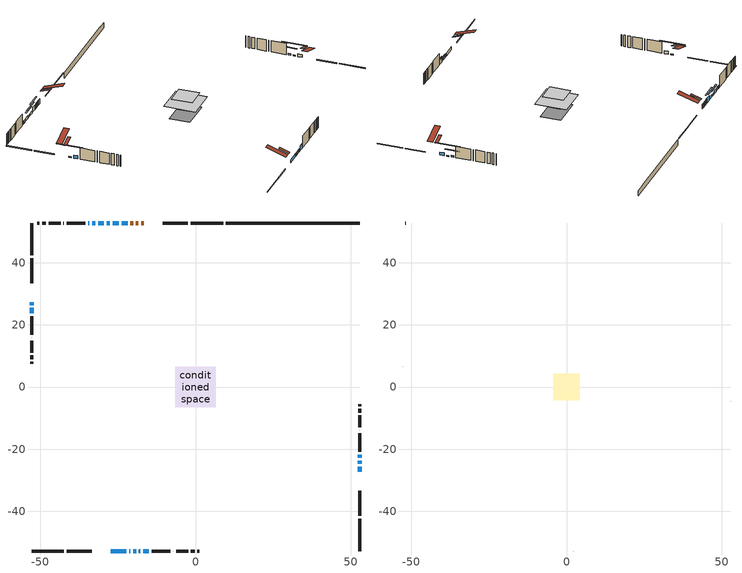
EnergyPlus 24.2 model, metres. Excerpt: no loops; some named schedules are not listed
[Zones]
conditioned space
 floor outside (Floor1 construction): -2.59,-2.59 -2.59,2.59 2.59,2.59 2.59,-2.59 z0.31
 floor adiabatic (AdiabaticFloorConstruction): -6.44,-6.44 -6.44,6.44 6.44,6.44 6.44,-6.44 z2.75
 floor foundation (Slab1 construction): -6.58,-4.16 -6.58,4.16 6.58,4.16 6.58,-4.16 z-2.1
 wall outside (RimJoist1 construction): 8.86,52.77 -1.56,52.77 / -52.77,-52.77 -42.35,-52.77 / -52.77,52.77 -52.77,42.35 / 52.77,-52.77 52.77,-42.35 z0.31:0.61
 wall outside (RimJoist2 construction): -2.49,52.77 -10.55,52.77 / -41.42,-52.77 -33.36,-52.77 / -52.77,41.42 -52.77,33.36 / 52.77,-41.42 52.77,-33.36 z0.31:0.61
 wall outside (AdiabaticWallConstruction 1): -16.58,52.77 -17.43,52.77 / -18.35,52.77 -19.18,52.77 / -20.11,52.77 -20.95,52.77 z0.31:2.34
 wall outside (AdiabaticWallConstruction): 52.77,-27.32 52.77,-25.59 / -27.32,-52.77 -22.21,-52.77 / -21.29,-52.77 -20.95,-52.77 / -29.54,52.77 -31.32,52.77 / -32.24,52.77 -33.22,52.77 / -34.14,52.77 -34.57,52.77 / -52.77,25.45 -52.77,23.73 z0.31:1.53; -21.88,52.77 -23.76,52.77 z0.31:2.29; -24.69,52.77 -26.67,52.77 z0.31:1.3; -27.6,52.77 -28.61,52.77 / 52.77,-22.8 52.77,-21.78 z0.31:1.07; 52.77,-24.67 52.77,-23.72 / -52.77,27.32 -52.77,26.38 z0.31:0.69; -20.02,-52.77 -19.11,-52.77 z0.31:1.28; -18.18,-52.77 -17.74,-52.77 z0.31:1.25; -16.82,-52.77 -15.04,-52.77 z0.31:2.06
 wall outside (Wall1 construction): -35.5,52.77 -41.47,52.77 / -14.11,-52.77 -8.14,-52.77 / -52.77,22.8 -52.77,16.83 / 52.77,-20.85 52.77,-14.88 z0.31:5.19
 wall outside (Wall2 construction): -42.4,52.77 -42.5,52.77 / -7.21,-52.77 -7.11,-52.77 / -52.77,15.9 -52.77,15.79 / 52.77,-13.95 52.77,-13.85 z0.31:5.19
 wall outside (Wall3 construction): -43.43,52.77 -47.21,52.77 / -6.18,-52.77 -2.4,-52.77 / -52.77,14.86 -52.77,11.08 / 52.77,-12.92 52.77,-9.14 z0.31:5.19
 wall outside (Wall4 construction): -48.14,52.77 -49.29,52.77 / -1.47,-52.77 -0.32,-52.77 / -52.77,10.16 -52.77,9 / 52.77,-8.21 52.77,-7.06 z0.31:5.19
 wall outside (Wall5 construction): -50.22,52.77 -50.84,52.77 / 0.61,-52.77 1.23,-52.77 / -52.77,8.07 -52.77,7.45 / 52.77,-6.13 52.77,-5.51 z0.31:5.19
 wall foundation (FoundationWall1 construction): 9.79,52.77,-2.1 9.79,52.77,0.31 48.47,52.77,0.31 48.47,52.77,0.14 52.77,52.77,0.14 52.77,52.77,-2.1
 window (WindowConstruction): 52.77,-27.32 52.77,-25.59 z0.31:1.53
 window (WindowConstruction 9): -21.88,52.77 -23.76,52.77 z0.31:2.29
 window (WindowConstruction 10): -24.69,52.77 -26.67,52.77 z0.31:1.3
 window (WindowConstruction 11): -27.6,52.77 -28.61,52.77 z0.31:1.07
 window (WindowConstruction 12): -27.32,-52.77 -22.21,-52.77 z0.31:1.53
 window (WindowConstruction 13): -21.28,-52.77 -20.95,-52.77 z0.31:1.53
 window (WindowConstruction 14): 52.77,-24.67 52.77,-23.73 z0.31:0.69
 window (WindowConstruction 15): -52.77,27.32 -52.77,26.38 z0.31:0.69
 window (WindowConstruction 1): -29.54,52.77 -31.31,52.77 z0.31:1.53
 window (WindowConstruction 2): -32.24,52.77 -33.22,52.77 z0.31:1.53
 window (WindowConstruction 3): -34.14,52.77 -34.57,52.77 z0.31:1.53
 window (WindowConstruction 4): -52.77,25.45 -52.77,23.73 z0.31:1.53
 window (WindowConstruction 5): -20.02,-52.77 -19.11,-52.77 z0.31:1.28
 window (WindowConstruction 6): -18.18,-52.77 -17.75,-52.77 z0.31:1.25
 window (WindowConstruction 7): -16.82,-52.77 -15.04,-52.77 z0.31:2.06
 window (WindowConstruction 8): 52.77,-22.8 52.77,-21.78 z0.31:1.07
 door (Door): -16.59,52.77 -17.43,52.77 z0.31:2.34
 door (Door 1): -18.35,52.77 -19.18,52.77 z0.31:2.34
 door (Door 2): -20.11,52.77 -20.95,52.77 z0.31:2.34
 ceiling adiabatic (AdiabaticFloorConstruction): 6.44,-6.44 6.44,6.44 -6.44,6.44 -6.44,-6.44 z2.75
 roof outside (Roof2 construction): -15.66,52.77,5.19 -15.66,48.63,6.57 -14.57,48.63,6.57 -14.57,52.77,5.19; -28.25,-52.77,5.19 -28.25,-48.63,6.57 -29.34,-48.63,6.57 -29.34,-52.77,5.19; -52.77,28.25,5.19 -48.63,28.25,6.57 -48.63,29.34,6.57 -52.77,29.34,5.19; 52.77,-28.25,5.19 48.63,-28.25,6.57 48.63,-29.34,6.57 52.77,-29.34,5.19
attic - vented
 floor to conditioned space (Floor2 construction Reversed): -4.21,-4.21 -4.21,4.21 4.21,4.21 4.21,-4.21 z5.19
 wall outside (Wall6 construction): -51.77,52.77 -51.84,52.77 / 2.16,-52.77 2.23,-52.77 / -52.77,6.53 -52.77,6.46 / 52.77,-4.58 52.77,-4.51 z0.31:5.19
 roof outside (Roof1 construction): -13.64,52.77,5.19 -13.64,44.58,7.92 -11.48,44.58,7.92 -11.48,52.77,5.19; -30.27,-52.77,5.19 -30.27,-44.58,7.92 -32.43,-44.58,7.92 -32.43,-52.77,5.19; -52.77,30.27,5.19 -44.58,30.27,7.92 -44.58,32.43,7.92 -52.77,32.43,5.19; 52.77,-30.27,5.19 44.58,-30.27,7.92 44.58,-32.43,7.92 52.77,-32.43,5.19
shading: -26.17,52.77 -19.47,52.77 -19.47,53.23 -26.17,53.23 z4.7; -29.08,52.77 -22.28,52.77 -22.28,53.23 -29.08,53.23 z3.71; -31.02,52.77 -25.19,52.77 -25.19,53.23 -31.02,53.23 z3.48; 52.77,-19.04 52.77,-29.36 53.23,-29.36 53.23,-19.04 z5.38; -52.77,21.69 -52.77,32.01 -53.23,32.01 -53.23,21.69 z5.38; -18.65,-52.77 -20.48,-52.77 -20.48,-52.92 -18.65,-52.92 z1.74; -17.29,-52.77 -18.64,-52.77 -18.64,-52.92 -17.29,-52.92 z1.71; -14.58,-52.77 -17.28,-52.77 -17.28,-52.92 -14.58,-52.92 z2.52; 52.77,-19.37 52.77,-25.21 53.23,-25.21 53.23,-19.37 z3.48
[Building]
Building 1: Terrain=Suburbs
[Site:Location]
Quebec Intl AP_QC: Latitude {deg}=46.8; Longitude {deg}=-71.38; Time Zone {hr}=-5; Elevation {m}=74; Keep Site Location Information=Yes
[Site:GroundTemperature:Shallow]
0.0108218, -2.24938, -2.43038, -1.3578, 2.94801, 7.23376, 10.9493, 13.303, 13.5029, 11.5886, 7.96783, 3.81355
[Site:WaterMainsTemperature]
Calculation Method=Schedule; Temperature Schedule=mains temperature schedule
[Material] Roughness=Rough; Thermal Absorptance=0.9
Name | Thickness {m} | Conductivity {W/m-K} | Density {kg/m3} | Specific Heat {J/kg-K} | Solar Absorptance | Visible Absorptance
asphalt or fiberglass shingles | 0.00635 | 0.162714 | 1121.4 | 1465.45 | 0.4 | 0.4
ceiling loosefill ins | 0.169333 | 0.0480833 | 16.02 | 1046.75 | 0.7 | 0.7
ceiling stud and cavity | 0.1397 | 0.325149 | 65.682 | 1177.47 | 0.7 | 0.7
concrete 4.0 in. | 0.1016 | 1.803125 | 2242.8 | 837.4 | 0.7 | 0.7
concrete 8.0 in. | 0.2032 | 1.803125 | 2242.8 | 837.4 | 0.7 | 0.7
door material | 0.04445 | 0.188738 | 512.64 | 1214.23 | 0.7 | 0.7
exterior vertical ins | 0.015425 | 0.029427 | 32.04 | 1214.23 | 0.7 | 0.7
floor covering | 0.0127 | 0.0433444 | 54.468 | 1339.84 | 0.6 | 0.6
floor rigid ins; rim joist rigid ins | 0.051816 | 0.029427 | 32.04 | 1214.23 | 0.7 | 0.7
floor rigid ins 1; wall rigid ins | 0.512978 | 0.029427 | 32.04 | 1214.23 | 0.7 | 0.7
floor stud and cavity | 0.1397 | 0.0890235 | 92.3553 | 1139.71 | 0.7 | 0.7
floor stud and cavity 1 | 0.1397 | 1.75129 | 37.0049 | 1207.88 | 0.7 | 0.7
furniture material conditioned space 1 | 0.1524 | 0.115458 | 640.8 | 1214.23 | 0.6 | 0.6
gypsum board | 0.0127 | 0.160291 | 801 | 837.4 | 0.6 | 0.6
gypsum board 1 | 0.0127 | 0.160291 | 801 | 837.4 | 0.7 | 0.7
osb sheathing 0.5 in. | 0.0127 | 0.115458 | 512.64 | 1214.23 | 0.7 | 0.7
osb sheathing 0.75 in. | 0.01905 | 0.115458 | 512.64 | 1214.23 | 0.7 | 0.7
osb sheathing 2.0 in. | 0.0508 | 0.115458 | 512.64 | 1214.23 | 0.7 | 0.7
rim joist stud and cavity | 0.0508 | 0.0292128 | 125.044 | 1163.47 | 0.6 | 0.6
rim joist stud and cavity 1 | 0.0508 | 0.0402607 | 125.044 | 1163.47 | 0.6 | 0.6
roof rigid ins | 0.103632 | 0.029427 | 32.04 | 1214.23 | 0.7 | 0.7
roof stud and cavity | 0.2032 | 0.631348 | 78.34581 | 1123.46 | 0.7 | 0.7
wall stud and cavity | 0.1397 | 0.0815399 | 139.0536 | 1170.24 | 0.7 | 0.7
wall stud and cavity 1 | 0.1397 | 0.110654 | 139.0536 | 1170.24 | 0.7 | 0.7
wall stud and cavity 2 | 0.1397 | 0.0823866 | 139.0536 | 1170.24 | 0.7 | 0.7
wall stud and cavity 3 | 0.1397 | 0.0880559 | 139.0536 | 1170.24 | 0.7 | 0.7
wall stud and cavity 4 | 0.1397 | 0.0894458 | 139.0536 | 1170.24 | 0.7 | 0.7
wall stud and cavity 5 | 0.0889 | 6.1454 | 50.32683 | 1063.81 | 0.6 | 0.6
wall stud and cavity 6 | 0.0889 | 0.380278 | 52.3479 | 1209.89 | 0.7 | 0.7
wall stud and cavity 7 | 0.0889 | 0.391764 | 83.0341 | 1211.67 | 0.7 | 0.7
wood siding | 0.0254 | 0.102417 | 544.68 | 1172.36 | 0.4 | 0.4
wood siding 1 | 0.00254 | 0.102417 | 544.68 | 1172.36 | 0.4 | 0.4
wood siding 2; wood siding 3; wood siding 4 | 0.0254 | 0.102417 | 544.68 | 1172.36 | 0.7 | 0.7
[WindowMaterial:SimpleGlazingSystem]
Name | U-Factor {W/m2-K} | Solar Heat Gain Coefficient
WindowMaterial | 2.921331 | 0.62
WindowMaterial 1 | 2.92076 | 0.62
WindowMaterial 10 | 4.474264 | 0.48
WindowMaterial 2 | 2.946882 | 0.58
WindowMaterial 3 | 3.000823 | 0.5
WindowMaterial 4 | 2.963916 | 0.56
WindowMaterial 5 | 3.032052 | 0.45
WindowMaterial 6 | 2.90089 | 0.65
WindowMaterial 7 | 2.97357 | 0.54
WindowMaterial 8 | 2.89408 | 0.66
WindowMaterial 9 | 2.95767 | 0.57
[Construction]
AdiabaticFloorConstruction: floor stud and cavity 1, floor rigid ins 1, osb sheathing 0.75 in., floor covering
AdiabaticWallConstruction: wood siding 3, wall rigid ins, wall stud and cavity 6, gypsum board
AdiabaticWallConstruction 1: wood siding 4, wall rigid ins, wall stud and cavity 6, gypsum board
Door; Door 1; Door 2: door material
Floor1 construction: floor stud and cavity, floor rigid ins, osb sheathing 0.75 in., floor covering
Floor2 construction Reversed: gypsum board, ceiling stud and cavity, ceiling loosefill ins
FoundationWall1 construction: concrete 8.0 in., gypsum board 1
furniture construction conditioned space 1: furniture material conditioned space 1
PartitionWallConstruction: gypsum board, wall stud and cavity 7, gypsum board
RimJoist1 construction: wood siding 2, osb sheathing 2.0 in., rim joist stud and cavity
RimJoist2 construction: wood siding 2, rim joist rigid ins, osb sheathing 2.0 in., rim joist stud and cavity 1
Roof1 construction: asphalt or fiberglass shingles
Roof2 construction: asphalt or fiberglass shingles, roof rigid ins, osb sheathing 0.75 in., roof stud and cavity, gypsum board
Slab1 construction: concrete 4.0 in.
Wall1 construction: wood siding, osb sheathing 0.5 in., wall stud and cavity, gypsum board
Wall2 construction: wood siding, osb sheathing 0.5 in., wall stud and cavity 1, gypsum board
Wall3 construction: wood siding, osb sheathing 0.5 in., wall stud and cavity 2, gypsum board
Wall4 construction: wood siding, osb sheathing 0.5 in., wall stud and cavity 3, gypsum board
Wall5 construction: wood siding, osb sheathing 0.5 in., wall stud and cavity 4, gypsum board
Wall6 construction: wood siding 1, wall stud and cavity 5
WindowConstruction; WindowConstruction 4: WindowMaterial
WindowConstruction 1: WindowMaterial 1
WindowConstruction 10: WindowMaterial 9
WindowConstruction 11; WindowConstruction 8: WindowMaterial 7
WindowConstruction 12; WindowConstruction 7: WindowMaterial 6
WindowConstruction 13; WindowConstruction 6: WindowMaterial 5
WindowConstruction 14; WindowConstruction 15: WindowMaterial 10
WindowConstruction 2: WindowMaterial 2
WindowConstruction 3: WindowMaterial 3
WindowConstruction 5: WindowMaterial 4
WindowConstruction 9: WindowMaterial 8
[Zone] Multiplier=1; Part of Total Floor Area=Yes
Name | Volume {m3}
attic - vented | 31.3712
conditioned space | 690
[Space]
Name | Zone | Volume {m3}
attic - vented 1 | attic - vented | 31.3712
conditioned space 1 | conditioned space | 690
[ZoneInfiltration:EffectiveLeakageArea]
infil attic - vented 1: Zone or Space=attic - vented 1; Schedule=Always On Discrete; Effective Air Leakage Area {cm2}=2612.68; Stack Coefficient=0.000529038; Wind Coefficient=1.55404e-05
[ZoneMixing]
whole house fan mix: Zone or Space=attic - vented; Schedule=Always On Continuous; Design Flow Rate Calculation Method=Flow/Zone; Design Flow Rate {m3/s}=0; Source Zone or Space=conditioned space
[SurfaceProperty:ExposedFoundationPerimeter]
Slab1: Exposed Perimeter Calculation Method=TotalExposedPerimeter; Total Exposed Perimeter {m}=42.978
[InternalMass] Zone or ZoneList=conditioned space; Space or SpaceList=conditioned space 1
Name | Construction | Surface Area {m2}
furniture mass conditioned space 1 | furniture construction conditioned space 1 | 120.8
partition wall mass | PartitionWallConstruction | 302
[Lights]
interior lighting: Zone or ZoneList or Space or SpaceList=conditioned space 1; Schedule=interior lighting schedule; Design Level Calculation Method=LightingLevel; Lighting Level {W}=343.2; Return Air Fraction=0; Fraction Radiant=0.6; Fraction Visible=0.2; Fraction Replaceable=1
[People]
occupants: Zone or ZoneList or Space or SpaceList=conditioned space 1; Number of People Schedule=occupants schedule; Number of People Calculation Method=People; Number of People=3; Fraction Radiant=0.314171; Sensible Heat Fraction=0.56303; Activity Level Schedule=occupants activity schedule; Carbon Dioxide Generation Rate {m3/s-W}=0; Enable ASHRAE 55 Comfort Warnings=No; Mean Radiant Temperature Calculation Type=EnclosureAveraged
[ElectricEquipment] Zone or ZoneList or Space or SpaceList=conditioned space 1; Design Level Calculation Method=EquipmentLevel
Name | Schedule | Design Level {W} | Fraction Latent | Fraction Radiant | Fraction Lost
clothes dryer | clothes dryer schedule | 140.772 | 0.015 | 0.081 | 0.85
clothes washer | clothes washer schedule | 32.1985 | 0.03 | 0.162 | 0.7
cooking range | cooking range schedule | 215.147 | 0.08 | 0.432 | 0.2
dishwasher | dishwasher schedule | 66.8632 | 0.3 | 0.18 | 0.4
fridge | fridge schedule | 72.9452 | 0 | 0.6 | 0
mech vent bath fan 0 | mech vent bath fan 0 schedule | 50.2 | 0 | 0 | 1
mech vent bath fan 1 | mech vent bath fan 1 schedule | 50.2 | 0 | 0 | 1
mech vent house fan | mech vent house fan schedule | 0 | 0 | 0 | 1
mech vent house fan cfis | mech vent house fan cfis schedule | 0 | 0 | 0 | 0
mech vent range fan 0 | mech vent range fan 0 schedule | 57 | 0 | 0 | 1
misc plug loads | misc plug loads schedule | 494.7 | 0.045 | 0.513 | 0.1
whole house fan | Always On Discrete | 0 | 0 | 0 | 1
[OtherEquipment] Zone or ZoneList or Space or SpaceList=conditioned space 1; Design Level Calculation Method=EquipmentLevel
Name | Fuel Type | Schedule | Design Level {W} | Fraction Latent | Fraction Radiant | Fraction Lost
clothes dryer 1 | Electricity | clothes dryer schedule | 0 | 0.015 | 0.081 | 0.85
cooking range 1 | Electricity | cooking range schedule | 0 | 0.08 | 0.432 | 0.2
general water use latent | None | general water use schedule | 62.594 | 1 | 0 | 0
general water use sensible | None | general water use schedule | -61.6891 | 0 | 0.6 | 0
mech vent house fan latent load | None | Always On Discrete | 0 | 1 | 0 | 0
mech vent house fan sensible load | None | Always On Discrete | 0 | 0 | 0 | 0
water heater energy adjustment1 | NaturalGas | Always On Discrete | 0.01 | 0 | 0 | 1
[ZoneInfiltration:DesignFlowRate] Zone or ZoneList or Space or SpaceList=conditioned space 1; Schedule=Always On Discrete; Design Flow Rate Calculation Method=Flow/Zone; Design Flow Rate {m3/s}=0
infil flow; natural vent flow; whole house fan flow
[Foundation:Kiva]
Foundation Kiva 1: Initial Indoor Air Temperature {C}=18; Wall Height Above Grade {m}=0.309982; Wall Depth Below Slab {m}=0.2032; Custom Block Material Name 1=exterior vertical ins; Custom Block Depth 1 {m}=2.40999; Custom Block X Position 1 {m}=0.2159; Custom Block Z Position 1 {m}=0
[Foundation:Kiva:Settings]
Soil Conductivity {W/m-K}=0.849921; Soil Density {kg/m3}=1842.3; Soil Specific Heat {J/kg-K}=418.7; Ground Solar Absorptivity=0.9; Ground Thermal Absorptivity=0.9; Ground Surface Roughness {m}=0.03; Far-Field Width {m}=40; Deep-Ground Boundary Condition=ZeroFlux; Deep-Ground Depth {m}=40; Minimum Cell Dimension {m}=0.2; Maximum Cell Growth Coefficient=3; Simulation Timestep=Timestep
[Exterior:Lights]
exterior lighting: Schedule=exterior lighting schedule; Design Level {W}=75.6
[Schedule:Constant]
Name | Hourly Value
Always On Continuous; mech vent house fan schedule; mech vent house fan cfis schedule; Always On Discrete | 1
occupants activity schedule | 117.228
fridge schedule | 0
[Schedule:Week:Daily]
interior lighting schedule Week Rule - Jan1-Jan27: interior lighting schedule day, interior lighting schedule day, interior lighting schedule day, interior lighting schedule day, interior lighting schedule day, interior lighting schedule day, interior lighting schedule day, interior lighting schedule default day, interior lighting schedule default day, interior lighting schedule default day, interior lighting schedule default day, interior lighting schedule default day
interior lighting schedule Week Rule - Jan28-Feb3: interior lighting schedule day, interior lighting schedule day, interior lighting schedule day, interior lighting schedule day, interior lighting schedule day 1, interior lighting schedule day 1, interior lighting schedule day 1, interior lighting schedule default day, interior lighting schedule default day, interior lighting schedule default day, interior lighting schedule default day, interior lighting schedule default day
interior lighting schedule Week Rule - Feb4-Feb24: interior lighting schedule day 1, interior lighting schedule day 1, interior lighting schedule day 1, interior lighting schedule day 1, interior lighting schedule day 1, interior lighting schedule day 1, interior lighting schedule day 1, interior lighting schedule default day, interior lighting schedule default day, interior lighting schedule default day, interior lighting schedule default day, interior lighting schedule default day
interior lighting schedule Week Rule - Feb25-Mar3: interior lighting schedule day 1, interior lighting schedule day 1, interior lighting schedule day 1, interior lighting schedule day 1, interior lighting schedule day 2, interior lighting schedule day 2, interior lighting schedule day 2, interior lighting schedule default day, interior lighting schedule default day, interior lighting schedule default day, interior lighting schedule default day, interior lighting schedule default day
interior lighting schedule Week Rule - Mar4-Mar31: interior lighting schedule day 2, interior lighting schedule day 2, interior lighting schedule day 2, interior lighting schedule day 2, interior lighting schedule day 2, interior lighting schedule day 2, interior lighting schedule day 2, interior lighting schedule default day, interior lighting schedule default day, interior lighting schedule default day, interior lighting schedule default day, interior lighting schedule default day
interior lighting schedule Week Rule - Apr1-Apr28: interior lighting schedule day 3, interior lighting schedule day 3, interior lighting schedule day 3, interior lighting schedule day 3, interior lighting schedule day 3, interior lighting schedule day 3, interior lighting schedule day 3, interior lighting schedule default day, interior lighting schedule default day, interior lighting schedule default day, interior lighting schedule default day, interior lighting schedule default day
interior lighting schedule Week Rule - Apr29-May5: interior lighting schedule day 3, interior lighting schedule day 3, interior lighting schedule day 4, interior lighting schedule day 4, interior lighting schedule day 4, interior lighting schedule day 4, interior lighting schedule day 4, interior lighting schedule default day, interior lighting schedule default day, interior lighting schedule default day, interior lighting schedule default day, interior lighting schedule default day
interior lighting schedule Week Rule - May6-May26: interior lighting schedule day 4, interior lighting schedule day 4, interior lighting schedule day 4, interior lighting schedule day 4, interior lighting schedule day 4, interior lighting schedule day 4, interior lighting schedule day 4, interior lighting schedule default day, interior lighting schedule default day, interior lighting schedule default day, interior lighting schedule default day, interior lighting schedule default day
interior lighting schedule Week Rule - May27-Jun2: interior lighting schedule day 4, interior lighting schedule day 4, interior lighting schedule day 4, interior lighting schedule day 4, interior lighting schedule day 4, interior lighting schedule day 5, interior lighting schedule day 5, interior lighting schedule default day, interior lighting schedule default day, interior lighting schedule default day, interior lighting schedule default day, interior lighting schedule default day
interior lighting schedule Week Rule - Jun3-Jun30: interior lighting schedule day 5, interior lighting schedule day 5, interior lighting schedule day 5, interior lighting schedule day 5, interior lighting schedule day 5, interior lighting schedule day 5, interior lighting schedule day 5, interior lighting schedule default day, interior lighting schedule default day, interior lighting schedule default day, interior lighting schedule default day, interior lighting schedule default day
interior lighting schedule Week Rule - Jul1-Jul28: interior lighting schedule day 6, interior lighting schedule day 6, interior lighting schedule day 6, interior lighting schedule day 6, interior lighting schedule day 6, interior lighting schedule day 6, interior lighting schedule day 6, interior lighting schedule default day, interior lighting schedule default day, interior lighting schedule default day, interior lighting schedule default day, interior lighting schedule default day
interior lighting schedule Week Rule - Jul29-Aug4: interior lighting schedule day 6, interior lighting schedule day 6, interior lighting schedule day 6, interior lighting schedule day 7, interior lighting schedule day 7, interior lighting schedule day 7, interior lighting schedule day 7, interior lighting schedule default day, interior lighting schedule default day, interior lighting schedule default day, interior lighting schedule default day, interior lighting schedule default day
interior lighting schedule Week Rule - Aug5-Aug25: interior lighting schedule day 7, interior lighting schedule day 7, interior lighting schedule day 7, interior lighting schedule day 7, interior lighting schedule day 7, interior lighting schedule day 7, interior lighting schedule day 7, interior lighting schedule default day, interior lighting schedule default day, interior lighting schedule default day, interior lighting schedule default day, interior lighting schedule default day
interior lighting schedule Week Rule - Aug26-Sep1: interior lighting schedule day 7, interior lighting schedule day 7, interior lighting schedule day 7, interior lighting schedule day 7, interior lighting schedule day 7, interior lighting schedule day 7, interior lighting schedule day 8, interior lighting schedule default day, interior lighting schedule default day, interior lighting schedule default day, interior lighting schedule default day, interior lighting schedule default day
interior lighting schedule Week Rule - Sep2-Sep29: interior lighting schedule day 8, interior lighting schedule day 8, interior lighting schedule day 8, interior lighting schedule day 8, interior lighting schedule day 8, interior lighting schedule day 8, interior lighting schedule day 8, interior lighting schedule default day, interior lighting schedule default day, interior lighting schedule default day, interior lighting schedule default day, interior lighting schedule default day
interior lighting schedule Week Rule - Sep30-Oct6: interior lighting schedule day 8, interior lighting schedule day 9, interior lighting schedule day 9, interior lighting schedule day 9, interior lighting schedule day 9, interior lighting schedule day 9, interior lighting schedule day 9, interior lighting schedule default day, interior lighting schedule default day, interior lighting schedule default day, interior lighting schedule default day, interior lighting schedule default day
interior lighting schedule Week Rule - Oct7-Oct27: interior lighting schedule day 9, interior lighting schedule day 9, interior lighting schedule day 9, interior lighting schedule day 9, interior lighting schedule day 9, interior lighting schedule day 9, interior lighting schedule day 9, interior lighting schedule default day, interior lighting schedule default day, interior lighting schedule default day, interior lighting schedule default day, interior lighting schedule default day
interior lighting schedule Week Rule - Oct28-Nov3: interior lighting schedule day 9, interior lighting schedule day 9, interior lighting schedule day 9, interior lighting schedule day 9, interior lighting schedule day 10, interior lighting schedule day 10, interior lighting schedule day 10, interior lighting schedule default day, interior lighting schedule default day, interior lighting schedule default day, interior lighting schedule default day, interior lighting schedule default day
interior lighting schedule Week Rule - Nov4-Nov24: interior lighting schedule day 10, interior lighting schedule day 10, interior lighting schedule day 10, interior lighting schedule day 10, interior lighting schedule day 10, interior lighting schedule day 10, interior lighting schedule day 10, interior lighting schedule default day, interior lighting schedule default day, interior lighting schedule default day, interior lighting schedule default day, interior lighting schedule default day
interior lighting schedule Week Rule - Nov25-Dec1: interior lighting schedule day 10, interior lighting schedule day 10, interior lighting schedule day 10, interior lighting schedule day 10, interior lighting schedule day 10, interior lighting schedule day 10, interior lighting schedule day 11, interior lighting schedule default day, interior lighting schedule default day, interior lighting schedule default day, interior lighting schedule default day, interior lighting schedule default day
interior lighting schedule Week Rule - Dec2-Dec31: interior lighting schedule day 11, interior lighting schedule day 11, interior lighting schedule day 11, interior lighting schedule day 11, interior lighting schedule day 11, interior lighting schedule day 11, interior lighting schedule day 11, interior lighting schedule default day, interior lighting schedule default day, interior lighting schedule default day, interior lighting schedule default day, interior lighting schedule default day
occupants schedule Week Rule - Jan1-Dec31: occupants schedule day, occupants schedule day, occupants schedule day, occupants schedule day, occupants schedule day, occupants schedule day, occupants schedule day, occupants schedule default day, occupants schedule default day, occupants schedule default day, occupants schedule default day, occupants schedule default day
clothes dryer schedule Week Rule - Jan1-Dec31: clothes dryer schedule day, clothes dryer schedule day, clothes dryer schedule day, clothes dryer schedule day, clothes dryer schedule day, clothes dryer schedule day, clothes dryer schedule day, clothes dryer schedule default day, clothes dryer schedule default day, clothes dryer schedule default day, clothes dryer schedule default day, clothes dryer schedule default day
clothes washer schedule Week Rule - Jan1-Dec31: clothes washer schedule day, clothes washer schedule day, clothes washer schedule day, clothes washer schedule day, clothes washer schedule day, clothes washer schedule day, clothes washer schedule day, clothes washer schedule default day, clothes washer schedule default day, clothes washer schedule default day, clothes washer schedule default day, clothes washer schedule default day
cooking range schedule Week Rule - Jan1-Dec31: cooking range schedule day, cooking range schedule day, cooking range schedule day, cooking range schedule day, cooking range schedule day, cooking range schedule day, cooking range schedule day, cooking range schedule default day, cooking range schedule default day, cooking range schedule default day, cooking range schedule default day, cooking range schedule default day
dishwasher schedule Week Rule - Jan1-Dec31: dishwasher schedule day, dishwasher schedule day, dishwasher schedule day, dishwasher schedule day, dishwasher schedule day, dishwasher schedule day, dishwasher schedule day, dishwasher schedule default day, dishwasher schedule default day, dishwasher schedule default day, dishwasher schedule default day, dishwasher schedule default day
mech vent bath fan 0 schedule Week Rule - Jan1-Dec31: mech vent bath fan 0 schedule day, mech vent bath fan 0 schedule day, mech vent bath fan 0 schedule day, mech vent bath fan 0 schedule day, mech vent bath fan 0 schedule day, mech vent bath fan 0 schedule day, mech vent bath fan 0 schedule day, mech vent bath fan 0 schedule default day, mech vent bath fan 0 schedule default day, mech vent bath fan 0 schedule default day, mech vent bath fan 0 schedule default day, mech vent bath fan 0 schedule default day
mech vent bath fan 1 schedule Week Rule - Jan1-Dec31: mech vent bath fan 1 schedule day, mech vent bath fan 1 schedule day, mech vent bath fan 1 schedule day, mech vent bath fan 1 schedule day, mech vent bath fan 1 schedule day, mech vent bath fan 1 schedule day, mech vent bath fan 1 schedule day, mech vent bath fan 1 schedule default day, mech vent bath fan 1 schedule default day, mech vent bath fan 1 schedule default day, mech vent bath fan 1 schedule default day, mech vent bath fan 1 schedule default day
mech vent range fan 0 schedule Week Rule - Jan1-Dec31: mech vent range fan 0 schedule day, mech vent range fan 0 schedule day, mech vent range fan 0 schedule day, mech vent range fan 0 schedule day, mech vent range fan 0 schedule day, mech vent range fan 0 schedule day, mech vent range fan 0 schedule day, mech vent range fan 0 schedule default day, mech vent range fan 0 schedule default day, mech vent range fan 0 schedule default day, mech vent range fan 0 schedule default day, mech vent range fan 0 schedule default day
misc plug loads schedule Week Rule - Jan1-Dec31: misc plug loads schedule day, misc plug loads schedule day, misc plug loads schedule day, misc plug loads schedule day, misc plug loads schedule day, misc plug loads schedule day, misc plug loads schedule day, misc plug loads schedule default day, misc plug loads schedule default day, misc plug loads schedule default day, misc plug loads schedule default day, misc plug loads schedule default day
general water use schedule Week Rule - Jan1-Dec31: general water use schedule day, general water use schedule day, general water use schedule day, general water use schedule day, general water use schedule day, general water use schedule day, general water use schedule day, general water use schedule default day, general water use schedule default day, general water use schedule default day, general water use schedule default day, general water use schedule default day
exterior lighting schedule Week Rule - Jan1-Jan27: exterior lighting schedule day, exterior lighting schedule day, exterior lighting schedule day, exterior lighting schedule day, exterior lighting schedule day, exterior lighting schedule day, exterior lighting schedule day, exterior lighting schedule default day, exterior lighting schedule default day, exterior lighting schedule default day, exterior lighting schedule default day, exterior lighting schedule default day
exterior lighting schedule Week Rule - Jan28-Feb3: exterior lighting schedule day, exterior lighting schedule day, exterior lighting schedule day, exterior lighting schedule day, exterior lighting schedule day 1, exterior lighting schedule day 1, exterior lighting schedule day 1, exterior lighting schedule default day, exterior lighting schedule default day, exterior lighting schedule default day, exterior lighting schedule default day, exterior lighting schedule default day
exterior lighting schedule Week Rule - Feb4-Feb24: exterior lighting schedule day 1, exterior lighting schedule day 1, exterior lighting schedule day 1, exterior lighting schedule day 1, exterior lighting schedule day 1, exterior lighting schedule day 1, exterior lighting schedule day 1, exterior lighting schedule default day, exterior lighting schedule default day, exterior lighting schedule default day, exterior lighting schedule default day, exterior lighting schedule default day
exterior lighting schedule Week Rule - Feb25-Mar3: exterior lighting schedule day 1, exterior lighting schedule day 1, exterior lighting schedule day 1, exterior lighting schedule day 1, exterior lighting schedule day 2, exterior lighting schedule day 2, exterior lighting schedule day 2, exterior lighting schedule default day, exterior lighting schedule default day, exterior lighting schedule default day, exterior lighting schedule default day, exterior lighting schedule default day
exterior lighting schedule Week Rule - Mar4-Mar31: exterior lighting schedule day 2, exterior lighting schedule day 2, exterior lighting schedule day 2, exterior lighting schedule day 2, exterior lighting schedule day 2, exterior lighting schedule day 2, exterior lighting schedule day 2, exterior lighting schedule default day, exterior lighting schedule default day, exterior lighting schedule default day, exterior lighting schedule default day, exterior lighting schedule default day
exterior lighting schedule Week Rule - Apr1-Apr28: exterior lighting schedule day 3, exterior lighting schedule day 3, exterior lighting schedule day 3, exterior lighting schedule day 3, exterior lighting schedule day 3, exterior lighting schedule day 3, exterior lighting schedule day 3, exterior lighting schedule default day, exterior lighting schedule default day, exterior lighting schedule default day, exterior lighting schedule default day, exterior lighting schedule default day
exterior lighting schedule Week Rule - Apr29-May5: exterior lighting schedule day 3, exterior lighting schedule day 3, exterior lighting schedule day 4, exterior lighting schedule day 4, exterior lighting schedule day 4, exterior lighting schedule day 4, exterior lighting schedule day 4, exterior lighting schedule default day, exterior lighting schedule default day, exterior lighting schedule default day, exterior lighting schedule default day, exterior lighting schedule default day
[Schedule:Year]
interior lighting schedule: interior lighting schedule Week Rule - Jan1-Jan27, 1, 1, 1, 27, interior lighting schedule Week Rule - Jan28-Feb3, 1, 28, 2, 3, interior lighting schedule Week Rule - Feb4-Feb24, 2, 4, 2, 24, interior lighting schedule Week Rule - Feb25-Mar3, 2, 25, 3, 3, interior lighting schedule Week Rule - Mar4-Mar31, 3, 4, 3, 31, interior lighting schedule Week Rule - Apr1-Apr28, 4, 1, 4, 28, interior lighting schedule Week Rule - Apr29-May5, 4, 29, 5, 5, interior lighting schedule Week Rule - May6-May26, 5, 6, 5, 26, interior lighting schedule Week Rule - May27-Jun2, 5, 27, 6, 2, interior lighting schedule Week Rule - Jun3-Jun30, 6, 3, 6, 30, interior lighting schedule Week Rule - Jul1-Jul28, 7, 1, 7, 28, interior lighting schedule Week Rule - Jul29-Aug4, 7, 29, 8, 4, interior lighting schedule Week Rule - Aug5-Aug25, 8, 5, 8, 25, interior lighting schedule Week Rule - Aug26-Sep1, 8, 26, 9, 1, interior lighting schedule Week Rule - Sep2-Sep29, 9, 2, 9, 29, interior lighting schedule Week Rule - Sep30-Oct6, 9, 30, 10, 6, interior lighting schedule Week Rule - Oct7-Oct27, 10, 7, 10, 27, interior lighting schedule Week Rule - Oct28-Nov3, 10, 28, 11, 3, interior lighting schedule Week Rule - Nov4-Nov24, 11, 4, 11, 24, interior lighting schedule Week Rule - Nov25-Dec1, 11, 25, 12, 1, interior lighting schedule Week Rule - Dec2-Dec31, 12, 2, 12, 31
occupants schedule: occupants schedule Week Rule - Jan1-Dec31, 1, 1, 12, 31
clothes dryer schedule: clothes dryer schedule Week Rule - Jan1-Dec31, 1, 1, 12, 31
clothes washer schedule: clothes washer schedule Week Rule - Jan1-Dec31, 1, 1, 12, 31
cooking range schedule: cooking range schedule Week Rule - Jan1-Dec31, 1, 1, 12, 31
dishwasher schedule: dishwasher schedule Week Rule - Jan1-Dec31, 1, 1, 12, 31
mech vent bath fan 0 schedule: mech vent bath fan 0 schedule Week Rule - Jan1-Dec31, 1, 1, 12, 31
mech vent bath fan 1 schedule: mech vent bath fan 1 schedule Week Rule - Jan1-Dec31, 1, 1, 12, 31
mech vent range fan 0 schedule: mech vent range fan 0 schedule Week Rule - Jan1-Dec31, 1, 1, 12, 31
misc plug loads schedule: misc plug loads schedule Week Rule - Jan1-Dec31, 1, 1, 12, 31
general water use schedule: general water use schedule Week Rule - Jan1-Dec31, 1, 1, 12, 31
exterior lighting schedule: exterior lighting schedule Week Rule - Jan1-Jan27, 1, 1, 1, 27, exterior lighting schedule Week Rule - Jan28-Feb3, 1, 28, 2, 3, exterior lighting schedule Week Rule - Feb4-Feb24, 2, 4, 2, 24, exterior lighting schedule Week Rule - Feb25-Mar3, 2, 25, 3, 3, exterior lighting schedule Week Rule - Mar4-Mar31, 3, 4, 3, 31, exterior lighting schedule Week Rule - Apr1-Apr28, 4, 1, 4, 28, exterior lighting schedule Week Rule - Apr29-May5, 4, 29, 5, 5, exterior lighting schedule Week Rule - May6-May26, 5, 6, 5, 26, exterior lighting schedule Week Rule - May27-Jun2, 5, 27, 6, 2, exterior lighting schedule Week Rule - Jun3-Jun30, 6, 3, 6, 30, exterior lighting schedule Week Rule - Jul1-Jul28, 7, 1, 7, 28, exterior lighting schedule Week Rule - Jul29-Aug4, 7, 29, 8, 4, exterior lighting schedule Week Rule - Aug5-Aug25, 8, 5, 8, 25, exterior lighting schedule Week Rule - Aug26-Sep1, 8, 26, 9, 1, exterior lighting schedule Week Rule - Sep2-Sep29, 9, 2, 9, 29, exterior lighting schedule Week Rule - Sep30-Oct6, 9, 30, 10, 6, exterior lighting schedule Week Rule - Oct7-Oct27, 10, 7, 10, 27, exterior lighting schedule Week Rule - Oct28-Nov3, 10, 28, 11, 3, exterior lighting schedule Week Rule - Nov4-Nov24, 11, 4, 11, 24, exterior lighting schedule Week Rule - Nov25-Dec1, 11, 25, 12, 1, exterior lighting schedule Week Rule - Dec2-Dec31, 12, 2, 12, 31
[Schedule:Compact]
mains temperature schedule: Through: 01/01, For: AllDays, Until: 24:00, 5.175, Through: 01/02, For: AllDays, Until: 24:00, 5.10167, Through: 01/03, For: AllDays, Until: 24:00, 5.02889, Through: 01/04, For: AllDays, Until: 24:00, 4.95778, Through: 01/05, For: AllDays, Until: 24:00, 4.88778, Through: 01/06, For: AllDays, Until: 24:00, 4.81833, Through: 01/07, For: AllDays, Until: 24:00, 4.75056, Through: 01/08, For: AllDays, Until: 24:00, 4.68389, Through: 01/09, For: AllDays, Until: 24:00, 4.61833, Through: 01/10, For: AllDays, Until: 24:00, 4.55389, Through: 01/11, For: AllDays, Until: 24:00, 4.49056, Through: 01/12, For: AllDays, Until: 24:00, 4.42889, Through: 01/13, For: AllDays, Until: 24:00, 4.36778, Through: 01/14, For: AllDays, Until: 24:00, 4.30889, Through: 01/15, For: AllDays, Until: 24:00, 4.25056, Through: 01/16, For: AllDays, Until: 24:00, 4.19389, Through: 01/17, For: AllDays, Until: 24:00, 4.13833, Through: 01/18, For: AllDays, Until: 24:00, 4.08444, Through: 01/19, For: AllDays, Until: 24:00, 4.03167, Through: 01/20, For: AllDays, Until: 24:00, 3.98056, Through: 01/21, For: AllDays, Until: 24:00, 3.93056, Through: 01/22, For: AllDays, Until: 24:00, 3.88222, Through: 01/23, For: AllDays, Until: 24:00, 3.835, Through: 01/24, For: AllDays, Until: 24:00, 3.78944, Through: 01/25, For: AllDays, Until: 24:00, 3.74556, Through: 01/26, For: AllDays, Until: 24:00, 3.70278, Through: 01/27, For: AllDays, Until: 24:00, 3.66167, Through: 01/28, For: AllDays, Until: 24:00, 3.62167, Through: 01/29, For: AllDays, Until: 24:00, 3.58389, Through: 01/30, For: AllDays, Until: 24:00, 3.54722, Through: 01/31, For: AllDays, Until: 24:00, 3.51167, Through: 02/01, For: AllDays, Until: 24:00, 3.47833, Through: 02/02, For: AllDays, Until: 24:00, 3.44611, Through: 02/03, For: AllDays, Until: 24:00, 3.41556, Through: 02/04, For: AllDays, Until: 24:00, 3.38667, Through: 02/05, For: AllDays, Until: 24:00, 3.35944, Through: 02/06, For: AllDays, Until: 24:00, 3.33389, Through: 02/07, For: AllDays, Until: 24:00, 3.30944, Through: 02/08, For: AllDays, Until: 24:00, 3.28667, Through: 02/09, For: AllDays, Until: 24:00, 3.26611, Through: 02/10, For: AllDays, Until: 24:00, 3.24667, Through: 02/11, For: AllDays, Until: 24:00, 3.22889, Through: 02/12, For: AllDays, Until: 24:00, 3.21278, Through: 02/13, For: AllDays, Until: 24:00, 3.19833, Through: 02/14, For: AllDays, Until: 24:00, 3.18556, Through: 02/15, For: AllDays, Until: 24:00, 3.17389, Through: 02/16, For: AllDays, Until: 24:00, 3.16444, Through: 02/17, For: AllDays, Until: 24:00, 3.15667, Through: 02/18, For: AllDays, Until: 24:00, 3.15056, Through: 02/19, For: AllDays, Until: 24:00, 3.14556, Through: 02/20, For: AllDays, Until: 24:00, 3.14278, Through: 02/21, For: AllDays, Until: 24:00, 3.14111, Through: 02/22, For: AllDays, Until: 24:00, 3.14167, Through: 02/23, For: AllDays, Until: 24:00, 3.14333, Through: 02/24, For: AllDays, Until: 24:00, 3.14722, Through: 02/25, For: AllDays, Until: 24:00, 3.15222, Through: 02/26, For: AllDays, Until: 24:00, 3.15944, Through: 02/27, For: AllDays, Until: 24:00, 3.16778, Through: 02/28, For: AllDays, Until: 24:00, 3.17778, Through: 03/01, For: AllDays, Until: 24:00, 3.18944, Through: 03/02, For: AllDays, Until: 24:00, 3.20333, Through: 03/03, For: AllDays, Until: 24:00, 3.21833, Through: 03/04, For: AllDays, Until: 24:00, 3.235, Through: 03/05, For: AllDays, Until: 24:00, 3.25333, Through: 03/06, For: AllDays, Until: 24:00, 3.27333, Through: 03/07, For: AllDays, Until: 24:00, 3.29444, Through: 03/08, For: AllDays, Until: 24:00, 3.31778, Through: 03/09, For: AllDays, Until: 24:00, 3.34222, Through: 03/10, For: AllDays, Until: 24:00, 3.36889, Through: 03/11, For: AllDays, Until: 24:00, 3.39667, Through: 03/12, For: AllDays, Until: 24:00, 3.42611, Through: 03/13, For: AllDays, Until: 24:00, 3.45722, Through: 03/14, For: AllDays, Until: 24:00, 3.49, Through: 03/15, For: AllDays, Until: 24:00, 3.52389, Through: 03/16, For: AllDays, Until: 24:00, 3.55944, Through: 03/17, For: AllDays, Until: 24:00, 3.59667, Through: 03/18, For: AllDays, Until: 24:00, 3.63556, Through: 03/19, For: AllDays, Until: 24:00, 3.67556, Through: 03/20, For: AllDays, Until: 24:00, 3.71722, Through: 03/21, For: AllDays, Until: 24:00, 3.76056, Through: 03/22, For: AllDays, Until: 24:00, 3.80556, Through: 03/23, For: AllDays, Until: 24:00, 3.85111, Through: 03/24, For: AllDays, Until: 24:00, 3.89889, Through: 03/25, For: AllDays, Until: 24:00, 3.94778, Through: 03/26, For: AllDays, Until: 24:00, 3.99833, Through: 03/27, For: AllDays, Until: 24:00, 4.05, Through: 03/28, For: AllDays, Until: 24:00, 4.10333, Through: 03/29, For: AllDays, Until: 24:00, 4.15778, Through: 03/30, For: AllDays, Until: 24:00, 4.21333, Through: 03/31, For: AllDays, Until: 24:00, 4.27056, Through: 04/01, For: AllDays, Until: 24:00, 4.32944, Through: 04/02, For: AllDays, Until: 24:00, 4.38889, Through: 04/03, For: AllDays, Until: 24:00, 4.45, Through: 04/04, For: AllDays, Until: 24:00, 4.51222, Through: 04/05, For: AllDays, Until: 24:00, 4.57611, Through: 04/06, For: AllDays, Until: 24:00, 4.64056, Through: 04/07, For: AllDays, Until: 24:00, 4.70667, Through: 04/08, For: AllDays, Until: 24:00, 4.77389, Through: 04/09, For: AllDays, Until: 24:00, 4.84222, Through: 04/10, For: AllDays, Until: 24:00, 4.91167, Through: 04/11, For: AllDays, Until: 24:00, 4.98278, Through: 04/12, For: AllDays, Until: 24:00, 5.05444, Through: 04/13, For: AllDays, Until: 24:00, 5.12722, Through: 04/14, For: AllDays, Until: 24:00, 5.20111, Through: 04/15, For: AllDays, Until: 24:00, 5.27611, Through: 04/16, For: AllDays, Until: 24:00, 5.35167, Through: 04/17, For: AllDays, Until: 24:00, 5.42889, Through: 04/18, For: AllDays, Until: 24:00, 5.50667, Through: 04/19, For: AllDays, Until: 24:00, 5.58556, Through: 04/20, For: AllDays, Until: 24:00, 5.665, Through: 04/21, For: AllDays, Until: 24:00, 5.74611, Through: 04/22, For: AllDays, Until: 24:00, 5.82722, Through: 04/23, For: AllDays, Until: 24:00, 5.91, Through: 04/24, For: AllDays, Until: 24:00, 5.99278, Through: 04/25, For: AllDays, Until: 24:00, 6.07722, Through: 04/26, For: AllDays, Until: 24:00, 6.16167, Through: 04/27, For: AllDays, Until: 24:00, 6.24722, Through: 04/28, For: AllDays, Until: 24:00, 6.33389, Through: 04/29, For: AllDays, Until: 24:00, 6.42056, Through: 04/30, For: AllDays, Until: 24:00, 6.50833, Through: 05/01, For: AllDays, Until: 24:00, 6.59667, Through: 05/02, For: AllDays, Until: 24:00, 6.68556, Through: 05/03, For: AllDays, Until: 24:00, 6.775, Through: 05/04, For: AllDays, Until: 24:00, 6.86556, Through: 05/05, For: AllDays, Until: 24:00, 6.95611, Through: 05/06, For: AllDays, Until: 24:00, 7.04722, Through: 05/07, For: AllDays, Until: 24:00, 7.13889, Through: 05/08, For: AllDays, Until: 24:00, 7.23111, Through: 05/09, For: AllDays, Until: 24:00, 7.32333, Through: 05/10, For: AllDays, Until: 24:00, 7.41667, Through: 05/11, For: AllDays, Until: 24:00, 7.51, Through: 05/12, For: AllDays, Until: 24:00, 7.60389, Through: 05/13, For: AllDays, Until: 24:00, 7.69778, Through: 05/14, For: AllDays, Until: 24:00, 7.79222, Through: 05/15, For: AllDays, Until: 24:00, 7.88667, Through: 05/16, For: AllDays, Until: 24:00, 7.98167, Through: 05/17, For: AllDays, Until: 24:00, 8.07667, Through: 05/18, For: AllDays, Until: 24:00, 8.17167, Through: 05/19, For: AllDays, Until: 24:00, 8.26722, Through: 05/20, For: AllDays, Until: 24:00, 8.36278, Through: 05/21, For: AllDays, Until: 24:00, 8.45833, Through: 05/22, For: AllDays, Until: 24:00, 8.55444, Through: 05/23, For: AllDays, Until: 24:00, 8.65, Through: 05/24, For: AllDays, Until: 24:00, 8.74611, Through: 05/25, For: AllDays, Until: 24:00, 8.84167, Through: 05/26, For: AllDays, Until: 24:00, 8.93722, Through: 05/27, For: AllDays, Until: 24:00, 9.03333, Through: 05/28, For: AllDays, Until: 24:00, 9.12889, Through: 05/29, For: AllDays, Until: 24:00, 9.22389, Through: 05/30, For: AllDays, Until: 24:00, 9.31944, Through: 05/31, For: AllDays, Until: 24:00, 9.41444, Through: 06/01, For: AllDays, Until: 24:00, 9.50944, Through: 06/02, For: AllDays, Until: 24:00, 9.60389, Through: 06/03, For: AllDays, Until: 24:00, 9.69833, Through: 06/04, For: AllDays, Until: 24:00, 9.79278, Through: 06/05, For: AllDays, Until: 24:00, 9.88667, Through: 06/06, For: AllDays, Until: 24:00, 9.98, Through: 06/07, For: AllDays, Until: 24:00, 10.0728, Through: 06/08, For: AllDays, Until: 24:00, 10.1656, Through: 06/09, For: AllDays, Until: 24:00, 10.2578, Through: 06/10, For: AllDays, Until: 24:00, 10.3494, Through: 06/11, For: AllDays, Until: 24:00, 10.4411, Through: 06/12, For: AllDays, Until: 24:00, 10.5317, Through: 06/13, For: AllDays, Until: 24:00, 10.6222, Through: 06/14, For: AllDays, Until: 24:00, 10.7117, Through: 06/15, For: AllDays, Until: 24:00, 10.8006, Through: 06/16, For: AllDays, Until: 24:00, 10.8889, Through: 06/17, For: AllDays, Until: 24:00, 10.9772, Through: 06/18, For: AllDays, Until: 24:00, 11.0639, Through: 06/19, For: AllDays, Until: 24:00, 11.1506, Through: 06/20, For: AllDays, Until: 24:00, 11.2361, Through: 06/21, For: AllDays, Until: 24:00, 11.3211, Through: 06/22, For: AllDays, Until: 24:00, 11.4056, Through: 06/23, For: AllDays, Until: 24:00, 11.4889, Through: 06/24, For: AllDays, Until: 24:00, 11.5711, Through: 06/25, For: AllDays, Until: 24:00, 11.6533, Through: 06/26, For: AllDays, Until: 24:00, 11.7339, Through: 06/27, For: AllDays, Until: 24:00, 11.8139, Through: 06/28, For: AllDays, Until: 24:00, 11.8928, Through: 06/29, For: AllDays, Until: 24:00, 11.9711, Through: 06/30, For: AllDays, Until: 24:00, 12.0483, Through: 07/01, For: AllDays, Until: 24:00, 12.1244, Through: 07/02, For: AllDays, Until: 24:00, 12.1994, Through: 07/03, For: AllDays, Until: 24:00, 12.2733, Through: 07/04, For: AllDays, Until: 24:00, 12.3467, Through: 07/05, For: AllDays, Until: 24:00, 12.4183, Through: 07/06, For: AllDays, Until: 24:00, 12.4894, Through: 07/07, For: AllDays, Until: 24:00, 12.5589, Through: 07/08, For: AllDays, Until: 24:00, 12.6278, Through: 07/09, For: AllDays, Until: 24:00, 12.695, Through: 07/10, For: AllDays, Until: 24:00, 12.7617, Through: 07/11, For: AllDays, Until: 24:00, 12.8267, Through: 07/12, For: AllDays, Until: 24:00, 12.8906, Through: 07/13, For: AllDays, Until: 24:00, 12.9528, Through: 07/14, For: AllDays, Until: 24:00, 13.0144, Through: 07/15, For: AllDays, Until: 24:00, 13.0744, Through: 07/16, For: AllDays, Until: 24:00, 13.1333, Through: 07/17, For: AllDays, Until: 24:00, 13.1906, Through: 07/18, For: AllDays, Until: 24:00, 13.2467, Through: 07/19, For: AllDays, Until: 24:00, 13.3017, Through: 07/20, For: AllDays, Until: 24:00, 13.355, Through: 07/21, For: AllDays, Until: 24:00, 13.4072, Through: 07/22, For: AllDays, Until: 24:00, 13.4578, Through: 07/23, For: AllDays, Until: 24:00, 13.5067, Through: 07/24, For: AllDays, Until: 24:00, 13.5544, Through: 07/25, For: AllDays, Until: 24:00, 13.6011, Through: 07/26, For: AllDays, Until: 24:00, 13.6461, Through: 07/27, For: AllDays, Until: 24:00, 13.6894, Through: 07/28, For: AllDays, Until: 24:00, 13.7317, Through: 07/29, For: AllDays, Until: 24:00, 13.7722, Through: 07/30, For: AllDays, Until: 24:00, 13.8111, Through: 07/31, For: AllDays, Until: 24:00, 13.8489, Through: 08/01, For: AllDays, Until: 24:00, 13.8844, Through: 08/02, For: AllDays, Until: 24:00, 13.9189, Through: 08/03, For: AllDays, Until: 24:00, 13.9522, Through: 08/04, For: AllDays, Until: 24:00, 13.9833, Through: 08/05, For: AllDays, Until: 24:00, 14.0133, Through: 08/06, For: AllDays, Until: 24:00, 14.0411, Through: 08/07, For: AllDays, Until: 24:00, 14.0678, Through: 08/08, For: AllDays, Until: 24:00, 14.0933, Through: 08/09, For: AllDays, Until: 24:00, 14.1167, Through: 08/10, For: AllDays, Until: 24:00, 14.1383, Through: 08/11, For: AllDays, Until: 24:00, 14.1589, Through: 08/12, For: AllDays, Until: 24:00, 14.1772, Through: 08/13, For: AllDays, Until: 24:00, 14.1944, Through: 08/14, For: AllDays, Until: 24:00, 14.21, Through: 08/15, For: AllDays, Until: 24:00, 14.2233, Through: 08/16, For: AllDays, Until: 24:00, 14.2356, Through: 08/17, For: AllDays, Until: 24:00, 14.2461, Through: 08/18, For: AllDays, Until: 24:00, 14.255, Through: 08/19, For: AllDays, Until: 24:00, 14.2622, Through: 08/20, For: AllDays, Until: 24:00, 14.2678, Through: 08/21, For: AllDays, Until: 24:00, 14.2717, Through: 08/22, For: AllDays, Until: 24:00, 14.2739, Through: 08/23, For: AllDays, Until: 24:00, 14.2744, Through: 08/24, For: AllDays, Until: 24:00, 14.2733, Through: 08/25, For: AllDays, Until: 24:00, 14.2711, Through: 08/26, For: AllDays, Until: 24:00, 14.2667, Through: 08/27, For: AllDays, Until: 24:00, 14.2606, Through: 08/28, For: AllDays, Until: 24:00, 14.2528, Through: 08/29, For: AllDays, Until: 24:00, 14.2439, Through: 08/30, For: AllDays, Until: 24:00, 14.2328, Through: 08/31, For: AllDays, Until: 24:00, 14.2206, Through: 09/01, For: AllDays, Until: 24:00, 14.2061, Through: 09/02, For: AllDays, Until: 24:00, 14.1906, Through: 09/03, For: AllDays, Until: 24:00, 14.1728, Through: 09/04, For: AllDays, Until: 24:00, 14.1539, Through: 09/05, For: AllDays, Until: 24:00, 14.1333, Through: 09/06, For: AllDays, Until: 24:00, 14.1111, Through: 09/07, For: AllDays, Until: 24:00, 14.0872, Through: 09/08, For: AllDays, Until: 24:00, 14.0617, Through: 09/09, For: AllDays, Until: 24:00, 14.035, Through: 09/10, For: AllDays, Until: 24:00, 14.0061, Through: 09/11, For: AllDays, Until: 24:00, 13.9761, Through: 09/12, For: AllDays, Until: 24:00, 13.9444, Through: 09/13, For: AllDays, Until: 24:00, 13.9111, Through: 09/14, For: AllDays, Until: 24:00, 13.8761, Through: 09/15, For: AllDays, Until: 24:00, 13.84, Through: 09/16, For: AllDays, Until: 24:00, 13.8022, Through: 09/17, For: AllDays, Until: 24:00, 13.7628, Through: 09/18, For: AllDays, Until: 24:00, 13.7217, Through: 09/19, For: AllDays, Until: 24:00, 13.6794, Through: 09/20, For: AllDays, Until: 24:00, 13.6356, Through: 09/21, For: AllDays, Until: 24:00, 13.59, Through: 09/22, For: AllDays, Until: 24:00, 13.5433, Through: 09/23, For: AllDays, Until: 24:00, 13.4956, Through: 09/24, For: AllDays, Until: 24:00, 13.4456, Through: 09/25, For: AllDays, Until: 24:00, 13.395, Through: 09/26, For: AllDays, Until: 24:00, 13.3422, Through: 09/27, For: AllDays, Until: 24:00, 13.2883, Through: 09/28, For: AllDays, Until: 24:00, 13.2333, Through: 09/29, For: AllDays, Until: 24:00, 13.1772, Through: 09/30, For: AllDays, Until: 24:00, 13.1194, Through: 10/01, For: AllDays, Until: 24:00, 13.06, Through: 10/02, For: AllDays, Until: 24:00, 13, Through: 10/03, For: AllDays, Until: 24:00, 12.9383, Through: 10/04, For: AllDays, Until: 24:00, 12.8756, Through: 10/05, For: AllDays, Until: 24:00, 12.8111, Through: 10/06, For: AllDays, Until: 24:00, 12.7456, Through: 10/07, For: AllDays, Until: 24:00, 12.6794, Through: 10/08, For: AllDays, Until: 24:00, 12.6117, Through: 10/09, For: AllDays, Until: 24:00, 12.5428, Through: 10/10, For: AllDays, Until: 24:00, 12.4728, Through: 10/11, For: AllDays, Until: 24:00, 12.4017, Through: 10/12, For: AllDays, Until: 24:00, 12.3294, Through: 10/13, For: AllDays, Until: 24:00, 12.2561, Through: 10/14, For: AllDays, Until: 24:00, 12.1817, Through: 10/15, For: AllDays, Until: 24:00, 12.1061, Through: 10/16, For: AllDays, Until: 24:00, 12.03, Through: 10/17, For: AllDays, Until: 24:00, 11.9528, Through: 10/18, For: AllDays, Until: 24:00, 11.8744, Through: 10/19, For: AllDays, Until: 24:00, 11.795, Through: 10/20, For: AllDays, Until: 24:00, 11.715, Through: 10/21, For: AllDays, Until: 24:00, 11.6339, Through: 10/22, For: AllDays, Until: 24:00, 11.5517, Through: 10/23, For: AllDays, Until: 24:00, 11.4689, Through: 10/24, For: AllDays, Until: 24:00, 11.3856, Through: 10/25, For: AllDays, Until: 24:00, 11.3011, Through: 10/26, For: AllDays, Until: 24:00, 11.2161, Through: 10/27, For: AllDays, Until: 24:00, 11.13, Through: 10/28, For: AllDays, Until: 24:00, 11.0433, Through: 10/29, For: AllDays, Until: 24:00, 10.9561, Through: 10/30, For: AllDays, Until: 24:00, 10.8683, Through: 10/31, For: AllDays, Until: 24:00, 10.7794, Through: 11/01, For: AllDays, Until: 24:00, 10.6906, Through: 11/02, For: AllDays, Until: 24:00, 10.6006, Through: 11/03, For: AllDays, Until: 24:00, 10.51, Through: 11/04, For: AllDays, Until: 24:00, 10.4194, Through: 11/05, For: AllDays, Until: 24:00, 10.3278, Through: 11/06, For: AllDays, Until: 24:00, 10.2361, Through: 11/07, For: AllDays, Until: 24:00, 10.1439, Through: 11/08, For: AllDays, Until: 24:00, 10.0511, Through: 11/09, For: AllDays, Until: 24:00, 9.95778, Through: 11/10, For: AllDays, Until: 24:00, 9.86444, Through: 11/11, For: AllDays, Until: 24:00, 9.77056, Through: 11/12, For: AllDays, Until: 24:00, 9.67611, Through: 11/13, For: AllDays, Until: 24:00, 9.58167, Through: 11/14, For: AllDays, Until: 24:00, 9.48722, Through: 11/15, For: AllDays, Until: 24:00, 9.39222, Through: 11/16, For: AllDays, Until: 24:00, 9.29667, Through: 11/17, For: AllDays, Until: 24:00, 9.20167, Through: 11/18, For: AllDays, Until: 24:00, 9.10611, Through: 11/19, For: AllDays, Until: 24:00, 9.01056, Through: 11/20, For: AllDays, Until: 24:00, 8.915, Through: 11/21, For: AllDays, Until: 24:00, 8.81889, Through: 11/22, For: AllDays, Until: 24:00, 8.72333, Through: 11/23, For: AllDays, Until: 24:00, 8.62722, Through: 11/24, For: AllDays, Until: 24:00, 8.53167, Through: 11/25, For: AllDays, Until: 24:00, 8.43611, Through: 11/26, For: AllDays, Until: 24:00, 8.34, Through: 11/27, For: AllDays, Until: 24:00, 8.245, Through: 11/28, For: AllDays, Until: 24:00, 8.14944, Through: 11/29, For: AllDays, Until: 24:00, 8.05389, Through: 11/30, For: AllDays, Until: 24:00, 7.95889, Through: 12/01, For: AllDays, Until: 24:00, 7.86444, Through: 12/02, For: AllDays, Until: 24:00, 7.76944, Through: 12/03, For: AllDays, Until: 24:00, 7.67556, Through: 12/04, For: AllDays, Until: 24:00, 7.58167, Through: 12/05, For: AllDays, Until: 24:00, 7.48778, Through: 12/06, For: AllDays, Until: 24:00, 7.39444, Through: 12/07, For: AllDays, Until: 24:00, 7.30167, Through: 12/08, For: AllDays, Until: 24:00, 7.20889, Through: 12/09, For: AllDays, Until: 24:00, 7.11722, Through: 12/10, For: AllDays, Until: 24:00, 7.02556, Through: 12/11, For: AllDays, Until: 24:00, 6.93444, Through: 12/12, For: AllDays, Until: 24:00, 6.84389, Through: 12/13, For: AllDays, Until: 24:00, 6.75389, Through: 12/14, For: AllDays, Until: 24:00, 6.66444, Through: 12/15, For: AllDays, Until: 24:00, 6.57556, Through: 12/16, For: AllDays, Until: 24:00, 6.48778, Through: 12/17, For: AllDays, Until: 24:00, 6.4, Through: 12/18, For: AllDays, Until: 24:00, 6.31333, Through: 12/19, For: AllDays, Until: 24:00, 6.22722, Through: 12/20, For: AllDays, Until: 24:00, 6.14167, Through: 12/21, For: AllDays, Until: 24:00, 6.05722, Through: 12/22, For: AllDays, Until: 24:00, 5.97333, Through: 12/23, For: AllDays, Until: 24:00, 5.89, Through: 12/24, For: AllDays, Until: 24:00, 5.80778, Through: 12/25, For: AllDays, Until: 24:00, 5.72667, Through: 12/26, For: AllDays, Until: 24:00, 5.64611, Through: 12/27, For: AllDays, Until: 24:00, 5.56667, Through: 12/28, For: AllDays, Until: 24:00, 5.48833, Through: 12/29, For: AllDays, Until: 24:00, 5.41056, Through: 12/30, For: AllDays, Until: 24:00, 5.33389, Through: 12/31, For: AllDays, Until: 24:00, 5.25778
